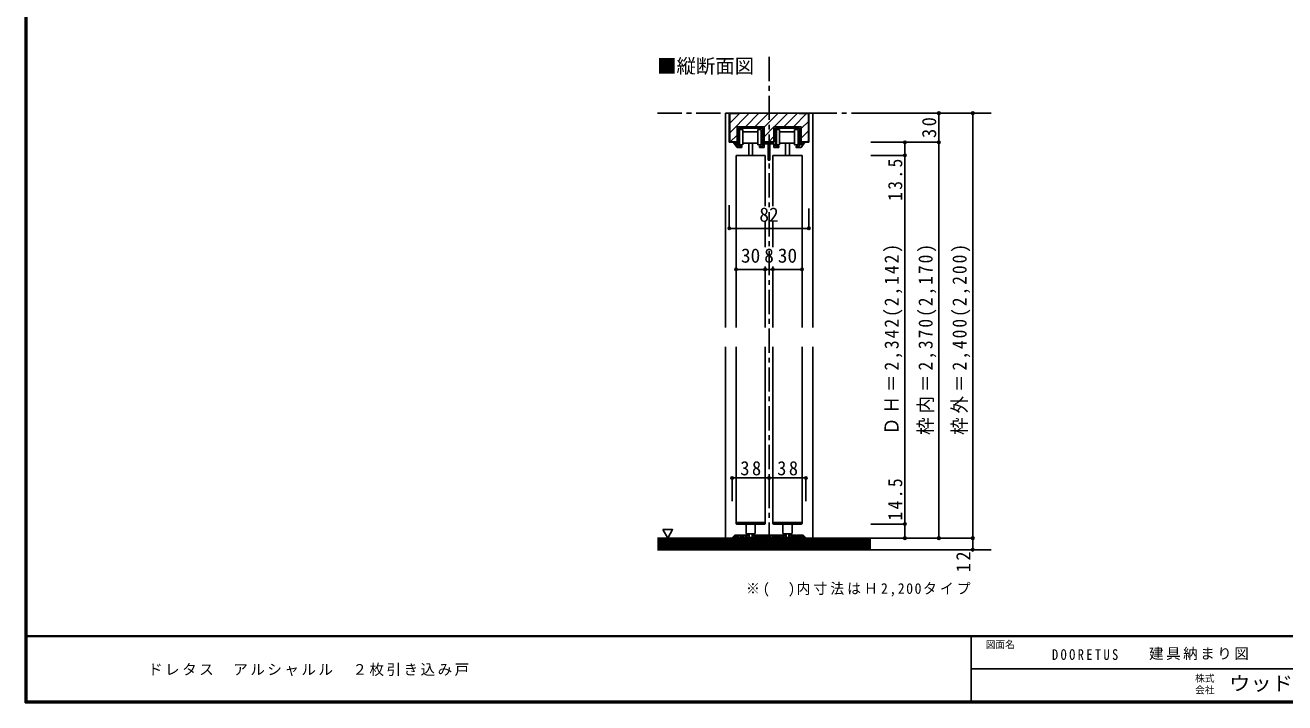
# Model space of a CAD drawing. Units: millimetres at full size, sheet at 1:5; some dimension numbers follow another scale. Extents: x -973 to 977, y -701 to 696.
# Drawn here: x -973 to 325, y -701 to -2 of the extents above; entities that cross this region are included whole.
import ezdxf
from ezdxf.enums import TextEntityAlignment as Align

# ---------------------------------------------------------------- set-up
doc = ezdxf.new("R2010")
doc.units = ezdxf.units.MM
doc.header["$LTSCALE"] = 5
doc.header["$PDMODE"] = 32
doc.header["$PDSIZE"] = 2.5
doc.linetypes.add('CHAIN1', pattern=[8, 5, -1, 1, -1])
doc.linetypes.add('DASHED1', pattern=[1.8, 1.2, -0.6])
for name, color, linetype in [('0-1_通り芯', 4, 'CHAIN1'), ('0-3_仕上げ', 2, 'Continuous'), ('0-4_枠', 3, 'Continuous'), ('0-6_扉', 6, 'Continuous'), ('0-7_金物', 3, 'Continuous'), ('0-A_文字', 3, 'Continuous'), ('0-B_寸法', 7, 'Continuous'), ('0-C_ハッチ', 4, 'DASHED1'), ('F-0_補助線', 7, 'Continuous'), ('F-1_枠', 6, 'Continuous'), ('F-A_文字', 7, 'Continuous')]:
    doc.layers.add(name, color=color, linetype=linetype)
doc.styles.add('ＭＳ ゴシック', font='')
doc.styles.get('ＭＳ ゴシック').set_extended_font_data('MS Gothic')

msp = doc.modelspace()

# ---------------------------------------------------------------- linework, layer by layer
at = {"layer": '0-1_通り芯'}
for p, q in [((-321.654, -93.141), (22.346, -93.141)), ((-321.654, -543.141), (22.346, -543.141))]:
    msp.add_line(p, q, dxfattribs=at)
at = {"layer": '0-3_仕上げ'}
for p, q in [((-101.654, -531.141), (-321.654, -531.141)), ((-101.654, -543.141), (-321.654, -543.141))]:
    msp.add_line(p, q, dxfattribs=at)
at = {"layer": '0-3_仕上げ', "color": 7}
for p, q in [((-101.654, -532.641), (-321.654, -532.641)), ((-101.654, -534.141), (-321.654, -534.141)), ((-101.654, -535.641), (-321.654, -535.641)), ((-101.654, -537.141), (-321.654, -537.141)), ((-101.654, -538.641), (-321.654, -538.641)), ((-101.654, -540.141), (-321.654, -540.141)), ((-101.654, -541.641), (-321.654, -541.641))]:
    msp.add_line(p, q, dxfattribs=at)
at = {"layer": '0-4_枠', "color": 4}
for p, q in [((-251.654, -93.141), (-247.654, -93.141)), ((-251.654, -93.141), (-251.654, -314.141)), ((-161.654, -93.141), (-165.654, -93.141)), ((-161.654, -314.141), (-161.654, -93.141)), ((-251.654, -334.141), (-251.654, -531.141)), ((-161.654, -334.141), (-161.654, -531.141))]:
    msp.add_line(p, q, dxfattribs=at)
at = {"layer": '0-4_枠'}
for p, q in [((-247.654, -123.141), (-247.654, -93.141)), ((-165.654, -93.141), (-247.654, -93.141)), ((-247.154, -122.641), (-247.154, -93.641)), ((-237.654, -93.641), (-247.154, -93.641)), ((-237.654, -93.641), (-237.654, -93.141)), ((-175.654, -93.641), (-175.654, -93.141)), ((-175.654, -93.641), (-166.154, -93.641)), ((-166.154, -122.641), (-166.154, -93.641)), ((-165.654, -123.141), (-165.654, -93.141)), ((-239.654, -123.141), (-239.654, -107.141)), ((-201.654, -123.141), (-201.654, -107.141)), ((-173.654, -107.141), (-201.654, -107.141)), ((-173.654, -123.141), (-173.654, -107.141)), ((-239.654, -123.141), (-247.654, -123.141)), ((-247.154, -122.641), (-239.654, -122.641)), ((-201.654, -122.641), (-211.654, -122.641)), ((-201.654, -123.141), (-211.654, -123.141)), ((-166.154, -122.641), (-173.654, -122.641)), ((-165.654, -123.141), (-173.654, -123.141))]:
    msp.add_line(p, q, dxfattribs=at)
msp.add_lwpolyline([(-211.654, -123.141), (-211.654, -107.141), (-239.654, -107.141)], dxfattribs=at)
at = {"layer": '0-6_扉'}
for p, q in [((-240.654, -136.641), (-240.654, -314.141)), ((-210.654, -136.641), (-240.654, -136.641)), ((-210.654, -136.641), (-210.654, -189.118)), ((-172.654, -136.641), (-202.654, -136.641)), ((-202.654, -136.641), (-202.654, -189.118)), ((-172.654, -136.641), (-172.654, -314.141)), ((-210.654, -204.046), (-210.654, -231.142)), ((-202.654, -204.046), (-202.654, -231.142)), ((-210.654, -251.142), (-210.654, -314.141)), ((-202.654, -251.142), (-202.654, -314.141)), ((-240.654, -334.141), (-240.654, -515.141)), ((-210.654, -334.141), (-210.654, -515.141)), ((-202.654, -334.141), (-202.654, -515.141)), ((-172.654, -334.141), (-172.654, -515.141))]:
    msp.add_line(p, q, dxfattribs=at)
at = {"layer": '0-7_金物', "color": 4, "linetype": 'CHAIN1'}
msp.add_line((-206.654, -35.141), (-206.654, -543.141), dxfattribs=at)
at = {"layer": '0-7_金物', "color": 7}
for p, q in [((-238.154, -108.641), (-238.154, -127.141)), ((-213.154, -108.641), (-238.154, -108.641)), ((-233.759, -125.665), (-233.759, -109.862)), ((-233.759, -112.258), (-218.284, -112.258)), ((-218.284, -125.665), (-218.284, -109.862)), ((-218.284, -109.862), (-214.778, -109.862)), ((-213.154, -127.141), (-213.154, -108.641)), ((-200.154, -108.641), (-200.154, -127.141)), ((-175.154, -108.641), (-200.154, -108.641)), ((-195.759, -125.665), (-195.759, -109.862)), ((-195.759, -112.258), (-180.284, -112.258)), ((-180.284, -125.665), (-180.284, -109.862)), ((-180.284, -109.862), (-176.778, -109.862)), ((-175.154, -127.141), (-175.154, -108.641)), ((-239.654, -128.641), (-243.654, -123.141)), ((-239.654, -128.641), (-234.654, -128.641)), ((-234.654, -127.141), (-238.154, -127.141)), ((-234.654, -128.641), (-234.654, -127.141)), ((-218.284, -124.092), (-233.759, -124.092)), ((-227.654, -124.092), (-227.654, -136.641)), ((-223.654, -124.092), (-223.654, -136.641)), ((-216.654, -128.641), (-216.654, -127.141)), ((-216.654, -127.141), (-213.154, -127.141)), ((-211.654, -128.641), (-216.654, -128.641)), ((-211.654, -123.141), (-201.654, -123.141)), ((-207.404, -124.641), (-211.654, -124.641)), ((-207.404, -124.641), (-207.404, -141.641)), ((-205.904, -123.141), (-205.904, -141.641)), ((-201.654, -124.641), (-205.904, -124.641)), ((-201.654, -128.641), (-201.654, -124.641)), ((-201.654, -128.641), (-196.654, -128.641)), ((-196.654, -127.141), (-200.154, -127.141)), ((-196.654, -128.641), (-196.654, -127.141)), ((-180.284, -124.092), (-195.759, -124.092)), ((-189.654, -124.092), (-189.654, -136.641)), ((-185.654, -124.092), (-185.654, -136.641)), ((-178.654, -127.141), (-175.154, -127.141)), ((-173.654, -128.641), (-169.654, -123.141)), ((-173.654, -126.091), (-171.509, -123.141)), ((-171.509, -123.141), (-169.654, -123.141)), ((-207.404, -141.641), (-205.904, -141.641)), ((-230.404, -525.741), (-230.404, -516.641)), ((-220.904, -525.741), (-220.904, -516.641)), ((-192.404, -525.741), (-192.404, -516.641)), ((-182.904, -525.741), (-182.904, -516.641)), ((-221.904, -526.741), (-229.404, -526.741)), ((-228.654, -526.741), (-228.654, -527.672)), ((-227.154, -528.169), (-228.645, -527.672)), ((-227.154, -530.241), (-227.154, -526.741)), ((-224.254, -530.341), (-227.054, -530.341)), ((-224.154, -530.241), (-224.154, -526.741)), ((-224.154, -528.169), (-222.663, -527.672)), ((-222.654, -526.741), (-222.654, -527.672)), ((-183.904, -526.741), (-191.404, -526.741)), ((-190.654, -526.741), (-190.654, -527.672)), ((-189.154, -528.169), (-190.645, -527.672)), ((-189.154, -530.241), (-189.154, -526.741)), ((-186.254, -530.341), (-189.054, -530.341)), ((-186.154, -530.241), (-186.154, -526.741)), ((-186.154, -528.169), (-184.663, -527.672)), ((-184.654, -526.741), (-184.654, -527.672))]:
    msp.add_line(p, q, dxfattribs=at)
at = {"layer": '0-7_金物', "color": 6}
for p, q in [((-240.654, -516.141), (-240.654, -515.141)), ((-240.654, -515.141), (-210.654, -515.141)), ((-211.154, -516.641), (-240.154, -516.641)), ((-210.654, -516.141), (-210.654, -515.141)), ((-202.654, -516.141), (-202.654, -515.141)), ((-202.654, -515.141), (-202.395, -515.141)), ((-202.395, -515.141), (-172.654, -515.141)), ((-173.154, -516.641), (-202.154, -516.641)), ((-172.654, -516.141), (-172.654, -515.141))]:
    msp.add_line(p, q, dxfattribs=at)
at = {"layer": '0-7_金物'}
for p, q in [((-242.23, -528.434), (-244.595, -530.8)), ((-242.854, -531.142), (-244.454, -531.142)), ((-241.523, -528.142), (-234.954, -528.142)), ((-237.654, -530.842), (-237.654, -529.342)), ((-237.354, -531.142), (-236.954, -531.142)), ((-236.654, -530.842), (-236.654, -529.342)), ((-232.654, -529.342), (-236.654, -529.342)), ((-234.954, -528.142), (-234.654, -528.442)), ((-234.654, -528.442), (-234.354, -528.142)), ((-228.883, -528.142), (-234.354, -528.142)), ((-232.654, -530.842), (-232.654, -529.342)), ((-231.054, -531.142), (-232.354, -531.142)), ((-231.654, -529.342), (-231.654, -530.342)), ((-229.254, -529.342), (-231.654, -529.342)), ((-231.054, -530.342), (-231.654, -530.342)), ((-228.754, -529.842), (-228.754, -530.842)), ((-228.729, -528.166), (-227.6, -528.53)), ((-222.854, -531.142), (-228.454, -531.142)), ((-227.254, -529.006), (-227.254, -530.042)), ((-226.954, -530.342), (-224.354, -530.342)), ((-224.054, -529.006), (-224.054, -530.042)), ((-222.579, -528.166), (-223.707, -528.53)), ((-222.554, -529.842), (-222.554, -530.842)), ((-222.425, -528.142), (-206.954, -528.142)), ((-220.254, -530.342), (-219.654, -530.342)), ((-220.254, -531.142), (-218.954, -531.142)), ((-210.254, -530.342), (-209.654, -530.342)), ((-210.254, -531.142), (-208.954, -531.142)), ((-204.654, -530.842), (-204.654, -529.342)), ((-203.054, -531.142), (-204.354, -531.142)), ((-203.654, -529.342), (-203.654, -530.342)), ((-194.654, -529.342), (-203.654, -529.342)), ((-203.054, -530.342), (-203.654, -530.342)), ((-194.654, -530.842), (-194.654, -529.342)), ((-193.054, -531.142), (-194.354, -531.142)), ((-193.654, -529.342), (-193.654, -530.342)), ((-191.254, -529.342), (-193.654, -529.342)), ((-193.054, -530.342), (-193.654, -530.342)), ((-190.754, -529.842), (-190.754, -530.842)), ((-190.729, -528.166), (-189.6, -528.53)), ((-184.854, -531.142), (-190.454, -531.142)), ((-189.254, -529.006), (-189.254, -530.042)), ((-188.954, -530.342), (-186.354, -530.342)), ((-186.054, -529.006), (-186.054, -530.042)), ((-184.579, -528.166), (-185.707, -528.53)), ((-184.554, -529.842), (-184.554, -530.842)), ((-184.425, -528.142), (-178.954, -528.142)), ((-182.254, -530.342), (-181.654, -530.342)), ((-182.254, -531.142), (-180.954, -531.142)), ((-176.654, -530.842), (-176.654, -529.342)), ((-175.954, -531.142), (-176.354, -531.142)), ((-170.654, -530.556), (-171.868, -529.342)), ((-171.078, -528.434), (-168.712, -530.8)), ((-170.654, -530.942), (-170.654, -530.556)), ((-170.454, -531.142), (-168.854, -531.142))]:
    msp.add_line(p, q, dxfattribs=at)
at = {"layer": '0-7_金物', "color": 7}
for points in [[(-211.654, -128.641), (-211.654, -107.141), (-239.654, -107.141), (-239.654, -128.641)], [(-233.759, -109.862), (-237.134, -109.862), (-237.134, -125.665), (-233.759, -125.665)], [(-218.284, -125.665), (-214.778, -125.665), (-214.778, -109.862)], [(-173.654, -126.091), (-173.654, -107.141), (-201.654, -107.141), (-201.654, -123.141)], [(-195.759, -109.862), (-199.134, -109.862), (-199.134, -125.665), (-195.759, -125.665)], [(-180.284, -125.665), (-176.778, -125.665), (-176.778, -109.862)], [(-239.654, -126.091), (-241.799, -123.141), (-243.654, -123.141)], [(-173.654, -128.641), (-178.654, -128.641), (-178.654, -127.141)]]:
    msp.add_lwpolyline(points, dxfattribs=at)
at = {"layer": '0-7_金物'}
for points in [[(-242.654, -530.942), (-242.654, -530.556), (-241.44, -529.342), (-237.654, -529.342)], [(-222.054, -529.342), (-219.654, -529.342), (-219.654, -530.342)], [(-218.654, -530.842), (-218.654, -529.342), (-209.654, -529.342), (-209.654, -530.342)], [(-208.654, -530.842), (-208.654, -529.342), (-204.654, -529.342)], [(-190.883, -528.142), (-206.354, -528.142), (-206.654, -528.442), (-206.954, -528.142)], [(-184.054, -529.342), (-181.654, -529.342), (-181.654, -530.342)], [(-180.654, -530.842), (-180.654, -529.342), (-176.654, -529.342)], [(-171.785, -528.142), (-178.354, -528.142), (-178.654, -528.442), (-178.954, -528.142)], [(-175.654, -530.842), (-175.654, -529.342), (-171.868, -529.342)]]:
    msp.add_lwpolyline(points, dxfattribs=at)
at = {"layer": '0-7_金物', "color": 6}
for centre, start, end in [((-240.154, -516.141), 180, 270), ((-211.154, -516.141), 270, 0), ((-202.154, -516.141), 180, 270), ((-173.154, -516.141), 270, 0)]:
    msp.add_arc(centre, 0.5, start, end, dxfattribs=at)
at = {"layer": '0-7_金物'}
for centre, radius, start, end in [((-244.454, -530.942), 0.2, 135, 270), ((-242.854, -530.942), 0.2, 270, 0), ((-241.523, -529.142), 1, 90, 135), ((-237.354, -530.842), 0.3, 180, 270), ((-236.954, -530.842), 0.3, 270, 0), ((-232.354, -530.842), 0.3, 180, 270), ((-231.054, -530.742), 0.4, 0, 90), ((-231.054, -530.742), 0.4, 270, 0), ((-229.254, -529.842), 0.5, 0, 90), ((-228.883, -528.642), 0.5, 72.1213, 90), ((-228.454, -530.842), 0.3, 180, 270), ((-227.754, -529.006), 0.5, 0, 72.1213), ((-226.954, -530.042), 0.3, 180, 270), ((-224.354, -530.042), 0.3, 270, 0), ((-223.554, -529.006), 0.5, 107.8787, 180), ((-222.854, -530.842), 0.3, 270, 0), ((-222.425, -528.642), 0.5, 90, 107.8787), ((-222.054, -529.842), 0.5, 90, 180), ((-220.254, -530.742), 0.4, 90, 180), ((-220.254, -530.742), 0.4, 180, 270), ((-218.954, -530.842), 0.3, 270, 0), ((-210.254, -530.742), 0.4, 90, 180), ((-210.254, -530.742), 0.4, 180, 270), ((-208.954, -530.842), 0.3, 270, 0), ((-204.354, -530.842), 0.3, 180, 270), ((-203.054, -530.742), 0.4, 0, 90), ((-203.054, -530.742), 0.4, 270, 0), ((-194.354, -530.842), 0.3, 180, 270), ((-193.054, -530.742), 0.4, 0, 90), ((-193.054, -530.742), 0.4, 270, 0), ((-191.254, -529.842), 0.5, 0, 90), ((-190.883, -528.642), 0.5, 72.1213, 90), ((-190.454, -530.842), 0.3, 180, 270), ((-189.754, -529.006), 0.5, 0, 72.1213), ((-188.954, -530.042), 0.3, 180, 270), ((-186.354, -530.042), 0.3, 270, 0), ((-185.554, -529.006), 0.5, 107.8787, 180), ((-184.854, -530.842), 0.3, 270, 0), ((-184.425, -528.642), 0.5, 90, 107.8787), ((-184.054, -529.842), 0.5, 90, 180), ((-182.254, -530.742), 0.4, 90, 180), ((-182.254, -530.742), 0.4, 180, 270), ((-180.954, -530.842), 0.3, 270, 0), ((-176.354, -530.842), 0.3, 180, 270), ((-175.954, -530.842), 0.3, 270, 0), ((-171.785, -529.142), 1, 45, 90), ((-170.454, -530.942), 0.2, 180, 270), ((-168.854, -530.942), 0.2, 270, 45)]:
    msp.add_arc(centre, radius, start, end, dxfattribs=at)
at = {"layer": '0-7_金物', "color": 7}
for centre, radius, start, end in [((-229.404, -525.741), 1, 180, 270), ((-227.054, -530.241), 0.1, 180, 270), ((-224.254, -530.241), 0.1, 270, 0), ((-221.904, -525.741), 1, 270, 0), ((-191.404, -525.741), 1, 180, 270), ((-189.054, -530.241), 0.1, 180, 270), ((-186.254, -530.241), 0.1, 270, 0), ((-183.904, -525.741), 1, 270, 0)]:
    msp.add_arc(centre, radius, start, end, dxfattribs=at)
at = {"layer": '0-A_文字', "color": 7}
msp.add_line((-316.089, -522.328), (-311.089, -530.988), dxfattribs=at)
msp.add_lwpolyline([(-316.089, -522.328), (-306.089, -522.328), (-311.089, -530.988)], dxfattribs=at)
at = {"layer": '0-B_寸法', "color": 4}
for p, q in [((3.346, -93.141), (-101.654, -93.141)), ((-31.654, -93.141), (-31.654, -123.141)), ((3.346, -531.141), (3.346, -93.141)), ((-31.654, -123.141), (-101.654, -123.141)), ((-66.654, -136.641), (-66.654, -123.141)), ((-31.654, -531.141), (-31.654, -123.141)), ((-66.654, -136.641), (-101.654, -136.641)), ((-66.654, -531.141), (-66.654, -136.641)), ((-247.654, -211.946), (-247.654, -187.887)), ((-165.654, -211.946), (-165.654, -191.387)), ((-247.654, -211.946), (-165.654, -211.946)), ((-240.654, -254.142), (-172.654, -254.142)), ((-244.654, -469.117), (-206.654, -469.117)), ((-244.654, -469.117), (-244.654, -493.141)), ((-206.654, -469.117), (-206.654, -493.141)), ((-206.654, -469.117), (-168.654, -469.117)), ((-168.654, -469.117), (-168.654, -493.141)), ((-66.654, -516.641), (-101.654, -516.641)), ((3.346, -531.141), (-101.654, -531.141)), ((3.346, -543.141), (3.346, -531.141)), ((3.346, -543.141), (-101.654, -543.141))]:
    msp.add_line(p, q, dxfattribs=at)
at = {"layer": '0-B_寸法'}
for p in [(-31.654, -93.141), (3.346, -93.141), (-66.654, -123.141), (-31.654, -123.141), (-66.654, -136.641), (-247.654, -211.946), (-165.654, -211.946), (-240.654, -254.142), (-210.654, -254.142), (-202.654, -254.142), (-172.654, -254.142), (-244.654, -469.117), (-206.654, -469.117), (-168.654, -469.117), (-66.654, -516.641), (-66.654, -531.141), (-31.654, -531.141), (3.346, -531.141), (3.346, -543.141)]:
    msp.add_point(p, dxfattribs=at)
at = {"layer": '0-C_ハッチ', "linetype": 'Continuous'}
for p, q in [((-247.154, -103.413), (-236.883, -93.141)), ((-247.154, -113.312), (-226.983, -93.141)), ((-231.084, -107.141), (-217.084, -93.141)), ((-221.184, -107.141), (-207.184, -93.141)), ((-211.654, -107.511), (-197.285, -93.141)), ((-201.385, -107.141), (-187.385, -93.141)), ((-191.486, -107.141), (-177.486, -93.141)), ((-181.586, -107.141), (-168.086, -93.641)), ((-173.654, -109.109), (-166.154, -101.609)), ((-239.654, -115.712), (-246.584, -122.641)), ((-211.654, -117.41), (-201.654, -107.41)), ((-173.654, -119.008), (-166.154, -111.508)), ((-206.986, -122.641), (-201.654, -117.31)), ((-166.154, -121.408), (-167.388, -122.641))]:
    msp.add_line(p, q, dxfattribs=at)
at = {"layer": 'F-1_枠'}
for p, q in [((-973.347, 695.833), (-973.347, -700.833)), ((-972.514, 695.833), (-972.514, -700.833)), ((-971.68, 695.833), (-971.68, -700.833)), ((976.653, -631.667), (-973.347, -631.667)), ((976.653, -632.5), (-973.347, -632.5)), ((1.653, -632.5), (1.653, -699.167)), ((1.653, -665.833), (974.986, -665.834)), ((976.653, -699.167), (-973.347, -699.167)), ((976.653, -700), (-973.347, -700)), ((976.653, -700.833), (-973.347, -700.833))]:
    msp.add_line(p, q, dxfattribs=at)

# ---------------------------------------------------------------- texts
at = {"layer": '0-A_文字', "color": 7, "style": 'ＭＳ ゴシック'}
msp.add_text('■縦断面図', height=14.66, dxfattribs=at).set_placement((-322.016, -56.322), align=Align.BOTTOM_LEFT)
at = {"layer": '0-A_文字', "color": 7, "insert": (-230.404, -591.448), "char_height": 11, "attachment_point": 7, "style": 'ＭＳ ゴシック'}
msp.add_mtext('\\T1.22;\\W0.95;※(\u3000)内寸法はＨ2,200タイプ', dxfattribs=at)
at = {"layer": '0-B_寸法', "style": 'ＭＳ ゴシック'}
for s, p in [('82', (-216.654, -209.446)), ('30', (-235.654, -251.642)), ('8', (-211.654, -251.642)), ('30', (-197.654, -251.642))]:
    msp.add_text(s, height=14.66, dxfattribs=at).set_placement(p, align=Align.BOTTOM_LEFT)
at = {"layer": '0-B_寸法', "char_height": 14.66, "attachment_point": 7, "rotation": 90, "style": 'ＭＳ ゴシック'}
for s, insert in [('\\T1.27;\\W0.95;30', (-34.154, -118.766)), ('\\T1.28;\\W0.9;13.5', (-69.154, -183.545)), ('\\T1.23;\\W0.9;ＤＨ＝2,342(2,142)', (-69.154, -424.766)), ('\\T1.23;\\W0.9;枠内＝2,370(2,170)', (-34.154, -424.766)), ('\\T1.23;\\W0.9;枠外＝2,400(2,200)', (0.846, -424.766)), ('\\T1.28;\\W0.9;14.5', (-69.154, -512.982)), ('\\T1.27;\\W0.95;12', (0.846, -566.391))]:
    msp.add_mtext(s, dxfattribs=dict(at, insert=insert))
at = {"layer": '0-B_寸法', "char_height": 14.66, "attachment_point": 7, "style": 'ＭＳ ゴシック'}
for insert in [(-236.279, -466.617), (-198.279, -466.617)]:
    msp.add_mtext('\\T1.27;\\W0.95;38', dxfattribs=dict(at, insert=insert))
at = {"layer": 'F-0_補助線', "char_height": 11, "attachment_point": 7, "style": 'ＭＳ ゴシック'}
for s, insert in [('\\T1.39;\\W0.85;DOORETUS', (84.986, -656.798)), ('\\T1.17;建具納まり図', (185.035, -656.798))]:
    msp.add_mtext(s, dxfattribs=dict(at, insert=insert))
at = {"layer": 'F-A_文字', "style": 'ＭＳ ゴシック'}
for s, p in [('図面名', (16.653, -646.667)), ('株式', (232.486, -681.5)), ('会社', (232.486, -693.5))]:
    msp.add_text(s, height=7.331, dxfattribs=at).set_placement(p, align=Align.BOTTOM_LEFT)
at = {"layer": 'F-A_文字', "style": 'ＭＳ ゴシック', "width": 1.1}
msp.add_text('ウッドワン・・・', height=14.66, dxfattribs=at).set_placement((267.486, -692.5), align=Align.BOTTOM_LEFT)
at = {"layer": 'F-A_文字', "insert": (-846.68, -673.333), "char_height": 11, "attachment_point": 7, "style": 'ＭＳ ゴシック'}
msp.add_mtext('\\T1.17;ドレタス\u3000アルシャルル\u3000２枚引き込み戸', dxfattribs=at)

doc.saveas('drawing.dxf')
